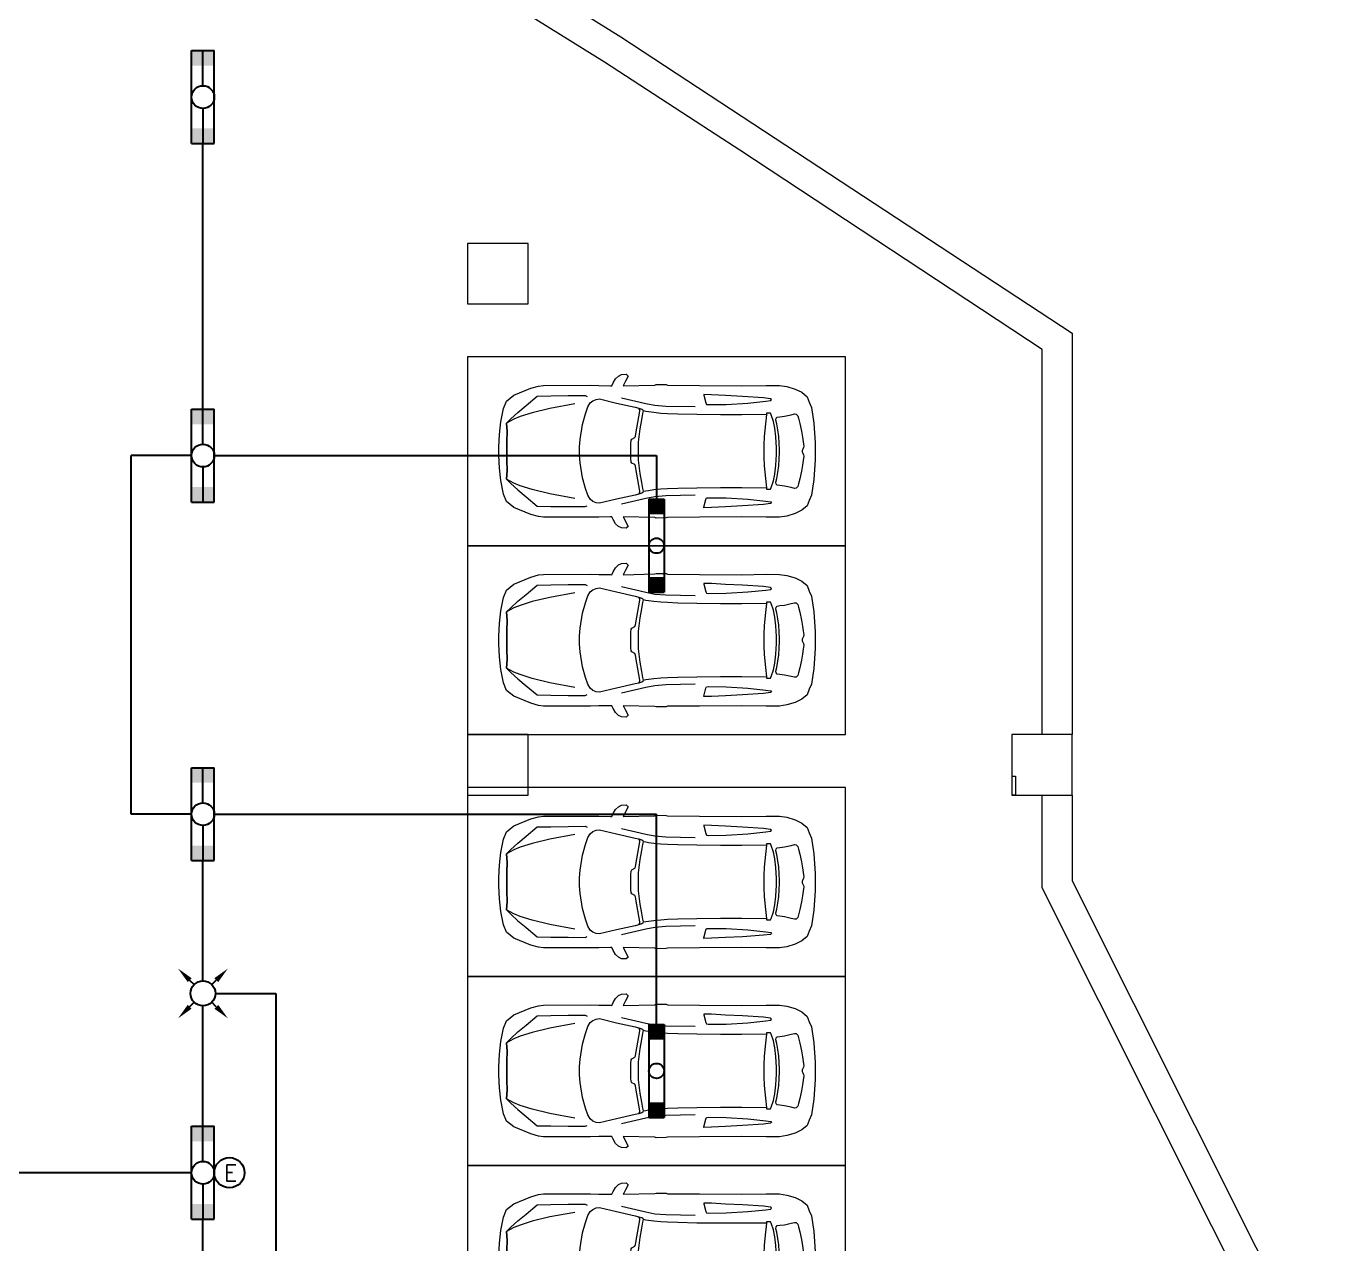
# Model space of a CAD drawing. Header units: metres. Extents: x -13316 to 152404, y -3899 to 30226.
# Drawn here: x 38976 to 40705, y 2926 to 4538 of the extents above; entities that cross this region are included whole.
import ezdxf

# ---------------------------------------------------------------- set-up
doc = ezdxf.new("R2010")
doc.units = ezdxf.units.M
doc.header["$LTSCALE"] = 100
doc.header["$MEASUREMENT"] = 0
doc.layers.get('0').update_dxf_attribs({"color": 9, "lineweight": 9})
for name, color, linetype, lineweight in [('01', 9, 'Continuous', 9), ('04', 9, 'Continuous', 9), ('06D', 9, 'Continuous', 9), ('E-1x36 W SIVAÜSTÜ FLUORESAN ARMATÜR (ETANŞ)', 7, 'Continuous', 30), ('E-2x36 W SIVAÜSTÜ FLUORESAN ARMATÜR (ETANŞ)', 7, 'Continuous', 30), ('E-ACİL AYDINLATMA KİTİ', 7, 'Continuous', 30), ('E-KABLO', 7, 'Continuous', 30), ('E-TAVAN TİPİ 360° VARLIK SENSÖRÜ (ALGILAMA ÇAPI 10 14 m)', 7, 'Continuous', 30)]:
    doc.layers.add(name, color=color, linetype=linetype, lineweight=lineweight)
doc.styles.add('E-YAZI', font='txttw.shx')

# ---------------------------------------------------------------- blocks, each defined once
blk = doc.blocks.new('100_TAVAN TİPİ 360° VARLIK SENSÖRÜ (ALGILAMA ÇAPI 10 14 m)')
at = {"layer": 'E-TAVAN TİPİ 360° VARLIK SENSÖRÜ (ALGILAMA ÇAPI 10 14 m)', "color": 3}
for p, q in [((-1.1, 1.1), (-0.73, 0.73)), ((1.1, 1.1), (0.73, 0.73)), ((-1.1, -1.1), (-0.73, -0.73)), ((1.1, -1.1), (0.73, -0.73))]:
    blk.add_line(p, q, dxfattribs=at)
at = {"layer": 'E-TAVAN TİPİ 360° VARLIK SENSÖRÜ (ALGILAMA ÇAPI 10 14 m)', "color": 4}
blk.add_circle((0, 0), 1.03, dxfattribs=at)
at = {"layer": 'E-TAVAN TİPİ 360° VARLIK SENSÖRÜ (ALGILAMA ÇAPI 10 14 m)', "color": 3}
for points in [[(-1.26, 0.94), (-0.94, 1.26), (-2.06, 2.06)], [(1.26, 0.94), (0.94, 1.26), (2.06, 2.06)], [(-1.26, -0.94), (-0.94, -1.26), (-2.06, -2.06)], [(1.26, -0.94), (0.94, -1.26), (2.06, -2.06)]]:
    blk.add_solid(points, dxfattribs=at)
blk = doc.blocks.new('100_2x36 W SIVAÜSTÜ FLUORESAN ARMATÜR (ETANŞ)')
at = {"layer": 'E-2x36 W SIVAÜSTÜ FLUORESAN ARMATÜR (ETANŞ)', "color": 4}
for p, q in [((-6.15, 1.5), (6.15, 1.5)), ((-6.15, 1.5), (-6.15, -1.5)), ((-1.5, 0), (-6.15, 0)), ((1.5, 0), (6.15, 0)), ((6.15, 1.5), (6.15, -1.5)), ((-6.15, -1.5), (6.15, -1.5))]:
    blk.add_line(p, q, dxfattribs=at)
blk.add_circle((0, 0), 1.5, dxfattribs=at)
for points in [[(-4.15, 1.5), (-4.15, -1.5), (-6.15, 1.5), (-6.15, -1.5)], [(4.15, 1.5), (4.15, -1.5), (6.15, 1.5), (6.15, -1.5)]]:
    blk.add_solid(points, dxfattribs=at)
blk = doc.blocks.new('100_1x36 W SIVAÜSTÜ FLUORESAN ARMATÜR (ETANŞ)')
at = {"layer": 'E-1x36 W SIVAÜSTÜ FLUORESAN ARMATÜR (ETANŞ)', "color": 4}
for p, q in [((-6.15, 1), (-6.15, -1)), ((6.15, 1), (-6.15, 1)), ((6.15, 1), (6.15, -1)), ((6.15, -1), (-6.15, -1))]:
    blk.add_line(p, q, dxfattribs=at)
at = {"layer": 'E-1x36 W SIVAÜSTÜ FLUORESAN ARMATÜR (ETANŞ)'}
blk.add_line((6.15, -1), (6.15, -1), dxfattribs=at)
at = {"layer": 'E-1x36 W SIVAÜSTÜ FLUORESAN ARMATÜR (ETANŞ)', "color": 4}
blk.add_circle((0, 0), 1, dxfattribs=at)
for points in [[(-6.15, 1), (-4.15, 1), (-6.15, -1), (-4.15, -1)], [(6.15, 1), (4.15, 1), (6.15, -1), (4.15, -1)]]:
    blk.add_solid(points, dxfattribs=at)
blk = doc.blocks.new('100_ACİL AYDINLATMA KİTİ')
at = {"layer": 'E-ACİL AYDINLATMA KİTİ', "color": 3}
blk.add_circle((0, 0), 1.25, dxfattribs=at)
at = {"layer": 'E-ACİL AYDINLATMA KİTİ', "color": 3, "style": 'E-YAZI'}
blk.add_text('E', height=1.34, dxfattribs=at).set_placement((-0.45, -0.69))
blk = doc.blocks.new('p-kolon_80x80')
blk.add_lwpolyline([(-40, -40), (40, -40), (40, 40), (-40, 40)], close=True)
blk = doc.blocks.new('2.Bod.Ara.Sitatik Elk.')
at = {"layer": '01'}
blk.add_lwpolyline([(11560, -4550.5), (11421.2, -4460.1), (11136, -4282.5), (11153.8, -4246.5), (11442.7, -4426.4), (12040, -4818.5), (12040, -5350), (12000, -5350), (12000, -4840.2), (11600, -4576.5)], close=True, dxfattribs=at)
for points in [[(11960, -5405), (11965, -5405), (11965, -5430), (11960, -5430)], [(12385, -6322.8), (12319.5, -6190), (12040, -6190), (12040, -6610), (11990, -6610), (11990, -6500), (11600, -6500), (11600, -6500), (11560, -6500), (11560, -6460), (11990, -6460), (11990, -6190), (11560, -6190), (11560, -6150), (11560, -6150), (12299.7, -6150), (12000, -5552.7), (12000, -5430), (12040, -5430), (12040, -5543.4), (12364.1, -6190), (12364.1, -6190), (12425, -6313.4)]]:
    blk.add_lwpolyline(points, dxfattribs=at)
for p in [(11280, -4740), (11280, -5390), (12000, -5390)]:
    blk.add_blockref('p-kolon_80x80', p, dxfattribs=at)
blk = doc.blocks.new('p-araba-10')
for points in [[(-193.8, -2.4), (-193.8, 5.3), (-192.9, 22.2), (-191.1, 38.9), (-187.6, 56.6), (-183.4, 66.4), (-173.9, 74.2), (-151.3, 83.5), (-141.2, 86.3), (-134.5, 87.1), (-72.5, 87.3), (-61.4, 87), (-45.8, 86.8), (-44, 86.7), (-42.5, 90.5), (-39.1, 95.9), (-35.3, 99.6), (-31.2, 101.5), (-25.1, 101.9), (-22.6, 99.4), (-26, 92.8), (-28.4, 88.2), (-29.2, 86.7), (12.7, 87.6), (14.7, 88.4), (27.6, 88.2), (29.7, 87.5), (71.7, 87.1), (127.9, 86.7), (160, 87.2), (177.5, 87.1), (187.3, 85.7), (198.4, 82.4), (207, 78), (214.1, 72.2), (217.1, 65), (220, 58.1), (223.2, 37.3), (225, 11.2), (225, -11.2), (223.2, -37.3), (220, -58.1), (217.1, -65), (214.1, -72.2), (207, -78), (198.4, -82.4), (187.3, -85.7), (177.5, -87.1), (160, -87.2), (127.9, -86.7), (71.7, -87.1), (29.7, -87.5), (27.6, -88.2), (14.7, -88.4), (12.7, -87.6), (-29.2, -86.7), (-28.4, -88.2), (-26, -92.8), (-22.6, -99.4), (-25.1, -101.9), (-31.2, -101.5), (-35.3, -99.6), (-39.1, -95.9), (-42.5, -90.5), (-44, -86.7), (-45.8, -86.8), (-61.4, -87), (-72.5, -87.3), (-134.5, -87.1), (-141.2, -86.3), (-151.3, -83.5), (-173.9, -74.2), (-183.4, -66.4), (-187.6, -56.6), (-191.1, -38.9), (-192.9, -22.2), (-193.8, -5.3), (-193.8, 2.4)], [(-93, -62.5), (-126.3, -56.3), (-149.5, -50.6), (-165.5, -45.6), (-173.7, -42.3), (-183.5, -36.9), (-182.7, -25.6), (-183.2, -12.4), (-183.2, 0.2), (-183.2, 12.8), (-182.7, 26), (-183.5, 37.3), (-177.8, 43), (-168.5, 51.5), (-157.6, 60.6), (-142.7, 72.8), (-124.7, 73.2), (-102, 73.6), (-79.4, 73.7), (-76.8, 72.4)], [(-8.3, -56.7), (-13.4, -57.9), (-38.1, -63.5), (-60.3, -68.8), (-64.9, -68.3), (-69.3, -66.4), (-73, -63.6), (-75.8, -58.3), (-79.1, -49.2), (-82.8, -35.3), (-86.1, -15.4), (-87, -5.3), (-87, 0.2), (-87, 5.7), (-86.1, 15.7), (-82.8, 35.6), (-79.1, 49.6), (-75.8, 58.7), (-73, 63.9), (-69.3, 66.8), (-64.9, 68.6), (-60.3, 69.2), (-38.1, 63.8), (-13.4, 58.2), (-8.3, 57)], [(66.2, 58.6), (27.5, 59.4), (12.7, 60.6), (0.9, 62.9), (-31.5, 70.4)], [(-93, 62.8), (-126.3, 56.7), (-149.5, 51), (-165.5, 45.9), (-173.7, 42.6), (-183.5, 37.3), (-182.7, 26), (-183.2, 12.8), (-183.2, 0.2), (-183.2, -12.4), (-182.7, -25.6), (-183.5, -36.9), (-177.8, -42.6), (-168.5, -51.2), (-157.6, -60.2), (-142.7, -72.5), (-124.7, -72.9), (-102, -73.2), (-79.4, -73.3), (-76.8, -72.1)], [(-2.5, -52.9), (-3.1, -54.6), (-4.3, -55.5), (-8.3, -56.7), (-7.3, -54.5), (-7.2, -52.8), (-12.4, -22.8), (-12.7, -19.8), (-13.7, -17.7), (-17.5, -15.6), (-18.7, -14.2), (-19.1, -9.7), (-19.2, -3.2), (-19.2, 0.2), (-19.2, 3.5), (-19.1, 10), (-18.7, 14.5), (-17.5, 15.9), (-13.7, 18.1), (-12.7, 20.1), (-12.4, 23.1), (-7.2, 53.1), (-7.3, 54.8), (-8.3, 57), (-4.3, 55.8), (-3.1, 54.9), (-2.5, 53.3)], [(160.4, 48.6), (128, 48.3), (99.7, 48.3), (68.4, 48.6), (43.2, 49.2), (29.3, 49.7), (20.9, 50.2), (11.4, 51.1), (4.3, 52), (0.7, 52.6), (-2.5, 53.3), (-3.4, 49.8), (-4.9, 41.7), (-6.9, 29.6), (-9.1, 11.9), (-9.1, 2.6), (-9.1, 0.2), (-9.1, -2.2), (-9.1, -11.6), (-6.9, -29.3), (-4.9, -41.4), (-3.4, -49.4), (-2.5, -52.9), (0.7, -52.2), (4.3, -51.7), (11.4, -50.8), (20.9, -49.9), (29.3, -49.3), (43.2, -48.9), (68.4, -48.3), (99.7, -47.9), (128, -47.9), (160.4, -48.3)], [(66.2, -58.2), (27.5, -59), (12.7, -60.3), (0.9, -62.6), (-31.5, -70.1)]]:
    blk.add_lwpolyline(points)
for points in [[(159.5, 66.3), (166.1, 67.2), (167.1, 68.6), (165.9, 69.6), (156.3, 70.9), (128.7, 72.7), (106.1, 73.8), (87.7, 74.9), (77.7, 75), (77.4, 74.3), (80.3, 64), (81.1, 62.1), (83.3, 61.7), (106.9, 62), (135.6, 63.8)], [(169.6, -39.3), (171.3, -30.3), (172.9, -18.6), (173.8, -4.4), (173.8, 0.2), (173.8, 4.7), (172.9, 19), (171.3, 30.6), (169.6, 39.6), (166.8, 48.4), (165.8, 50.4), (160.6, 50.4), (160.4, 48.6), (159, 36.5), (157.5, 19.4), (157, 8.1), (157, 0.2), (157, -7.8), (157.5, -19.1), (159, -36.2), (160.4, -48.3), (160.6, -50.1), (165.8, -50.1), (166.8, -48.1)], [(174.1, -36.1), (175.5, -27.9), (176.6, -19.3), (177.4, -10.5), (177.5, -1.4), (177.5, 0.2), (177.5, 1.8), (177.4, 10.9), (176.6, 19.7), (175.5, 28.2), (174.1, 36.4), (173, 41.1), (173.2, 43.7), (174.5, 45.2), (178.1, 45.7), (184.1, 46.5), (193.2, 48.4), (197.4, 49.4), (199.8, 49.3), (201.7, 47.1), (202.6, 43.6), (204.7, 36.9), (206.7, 26.7), (208.2, 18.6), (209.1, 12.5), (209.7, 6.9), (209.5, 5), (208.6, 3), (207.7, 1.2), (207.7, 0.2), (207.7, -0.9), (208.6, -2.7), (208.6, -2.7), (209.5, -4.6), (209.7, -6.6), (209.1, -12.1), (208.2, -18.3), (206.7, -26.4), (204.7, -36.5), (202.6, -43.3), (201.7, -46.8), (199.8, -49), (197.4, -49.1), (193.2, -48.1), (184.1, -46.1), (178.1, -45.3), (174.5, -44.9), (173.2, -43.4), (173, -40.8)], [(159.5, -66), (166.1, -66.9), (167.1, -68.2), (165.9, -69.3), (156.3, -70.5), (128.7, -72.4), (106.1, -73.5), (87.7, -74.5), (77.7, -74.7), (77.4, -74), (80.3, -63.7), (81.1, -61.7), (83.3, -61.4), (106.9, -61.6), (135.6, -63.5)]]:
    blk.add_lwpolyline(points, close=True)
blk = doc.blocks.new('p-carpark_std')
at = {"layer": '06D'}
blk.add_lwpolyline([(-500, -125), (0, -125), (0, 125), (-500, 125)], close=True, dxfattribs=at)
at = {"layer": '04'}
blk.add_blockref('p-araba-10', (-265, 0), dxfattribs=at)
blk = doc.blocks.new('2.Bod.Ara.Mimari Elk.')
at = {"layer": '04'}
for p in [(11740, -4975), (11740, -5225), (11740, -5545), (11740, -5795), (11740, -6045)]:
    blk.add_blockref('p-carpark_std', p, dxfattribs=at)

msp = doc.modelspace()

# ---------------------------------------------------------------- linework, layer by layer
at = {"layer": 'E-KABLO', "color": 6}
for p, q in [((39210, 4030.75), (39210, 4382.25)), ((39115, 3494.75), (39115, 3969.25)), ((39195, 3969.25), (39115, 3969.25)), ((39225, 3969.25), (39810, 3969.25)), ((39810, 3969.25), (39810, 3911.5)), ((39195, 3494.75), (39115, 3494.75)), ((39225, 3494.75), (39810, 3494.75)), ((39810, 3216.5), (39810, 3494.75)), ((39210, 3273.92), (39210, 3433.25)), ((39210, 3081.75), (39210, 3241.08)), ((39195, 3020.25), (38625, 3020.25)), ((39210, 2607.25), (39210, 2958.75))]:
    msp.add_line(p, q, dxfattribs=at)
at = {"layer": 'E-KABLO', "color": 3}
for p, q in [((39226.42, 3257.5), (39306.42, 3257.5)), ((39306.42, 3257.5), (39306.42, 2308.5))]:
    msp.add_line(p, q, dxfattribs=at)

# ---------------------------------------------------------------- block references
at = {"layer": '06D'}
for name in ['2.Bod.Ara.Sitatik Elk.', '2.Bod.Ara.Mimari Elk.']:
    msp.add_blockref(name, (28320, 8950), dxfattribs=at)
at = {"layer": 'E-1x36 W SIVAÜSTÜ FLUORESAN ARMATÜR (ETANŞ)', "xscale": 10, "yscale": 10, "zscale": 10, "rotation": 90}
for p in [(39810, 3850), (39810, 3155)]:
    msp.add_blockref('100_1x36 W SIVAÜSTÜ FLUORESAN ARMATÜR (ETANŞ)', p, dxfattribs=at)
at = {"layer": 'E-2x36 W SIVAÜSTÜ FLUORESAN ARMATÜR (ETANŞ)', "xscale": 10, "yscale": 10, "zscale": 10, "rotation": 90}
for p in [(39210, 4443.75), (39210, 3969.25), (39210, 3494.75), (39210, 3020.25)]:
    msp.add_blockref('100_2x36 W SIVAÜSTÜ FLUORESAN ARMATÜR (ETANŞ)', p, dxfattribs=at)
at = {"layer": 'E-ACİL AYDINLATMA KİTİ', "xscale": 16, "yscale": 16, "zscale": 16}
msp.add_blockref('100_ACİL AYDINLATMA KİTİ', (39245.02, 3020.25), dxfattribs=at)
at = {"layer": 'E-TAVAN TİPİ 360° VARLIK SENSÖRÜ (ALGILAMA ÇAPI 10 14 m)', "xscale": 16, "yscale": 16, "zscale": 16}
msp.add_blockref('100_TAVAN TİPİ 360° VARLIK SENSÖRÜ (ALGILAMA ÇAPI 10 14 m)', (39210, 3257.5), dxfattribs=at)

doc.saveas('drawing.dxf')
